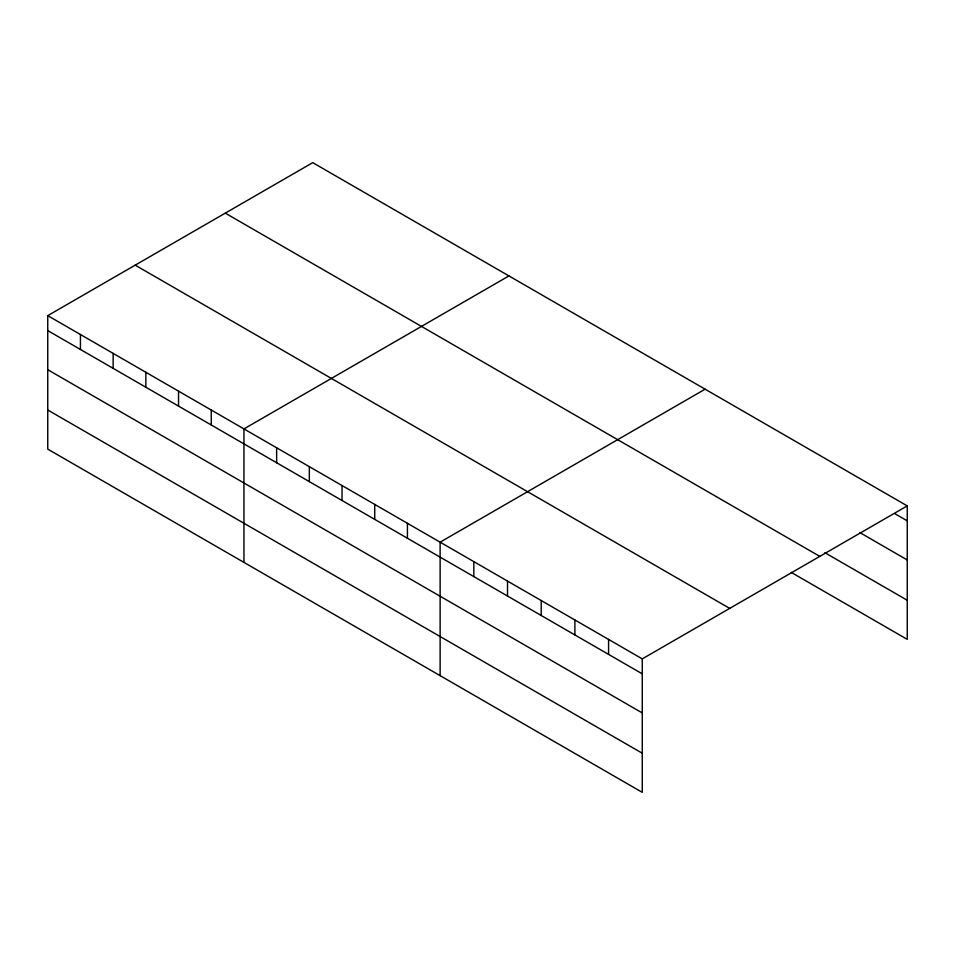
<?xml version="1.0" encoding="UTF-8"?>
<svg xmlns="http://www.w3.org/2000/svg" width="955" height="955" viewBox="0 0 955 955"><rect width="100%" height="100%" fill="white"/><g stroke="black" fill="none" stroke-linecap="round" stroke-linejoin="round"><path stroke-width="1.43" d="M642.261 712.943L642.261 658.878L47.75 315.639L47.75 449.113L642.261 792.352L642.261 712.943L47.75 369.704M791.206 572.367L907.25 639.361L907.25 505.887L312.739 162.648L47.75 315.639M508.931 275.923L243.943 428.914L243.943 562.376M705.112 389.186L440.124 542.177L440.124 675.651M642.261 658.878L907.25 505.887M894.775 513.635L907.25 520.845M859.834 532.58L907.25 559.952M824.893 552.706L907.25 600.253M225.296 213.144L819.808 556.383M135.192 265.156L729.704 608.395M47.75 330.597L642.261 673.836M47.75 409.993L642.261 753.232M608.574 639.432L608.574 654.378M574.886 619.986L574.886 634.932M541.199 600.528L541.199 615.486M507.511 581.082L507.511 596.027M473.823 561.636L473.823 576.581M407.427 523.304L407.427 538.25M374.73 504.419L374.73 519.377M342.033 485.546L342.033 500.492M309.336 466.673L309.336 481.618M276.64 447.788L276.64 462.745M211.246 410.029L211.246 424.987M178.537 391.156L178.537 406.102M145.84 372.271L145.84 387.229M113.144 353.398L113.144 368.344M80.447 334.525L80.447 349.47"/></g></svg>
